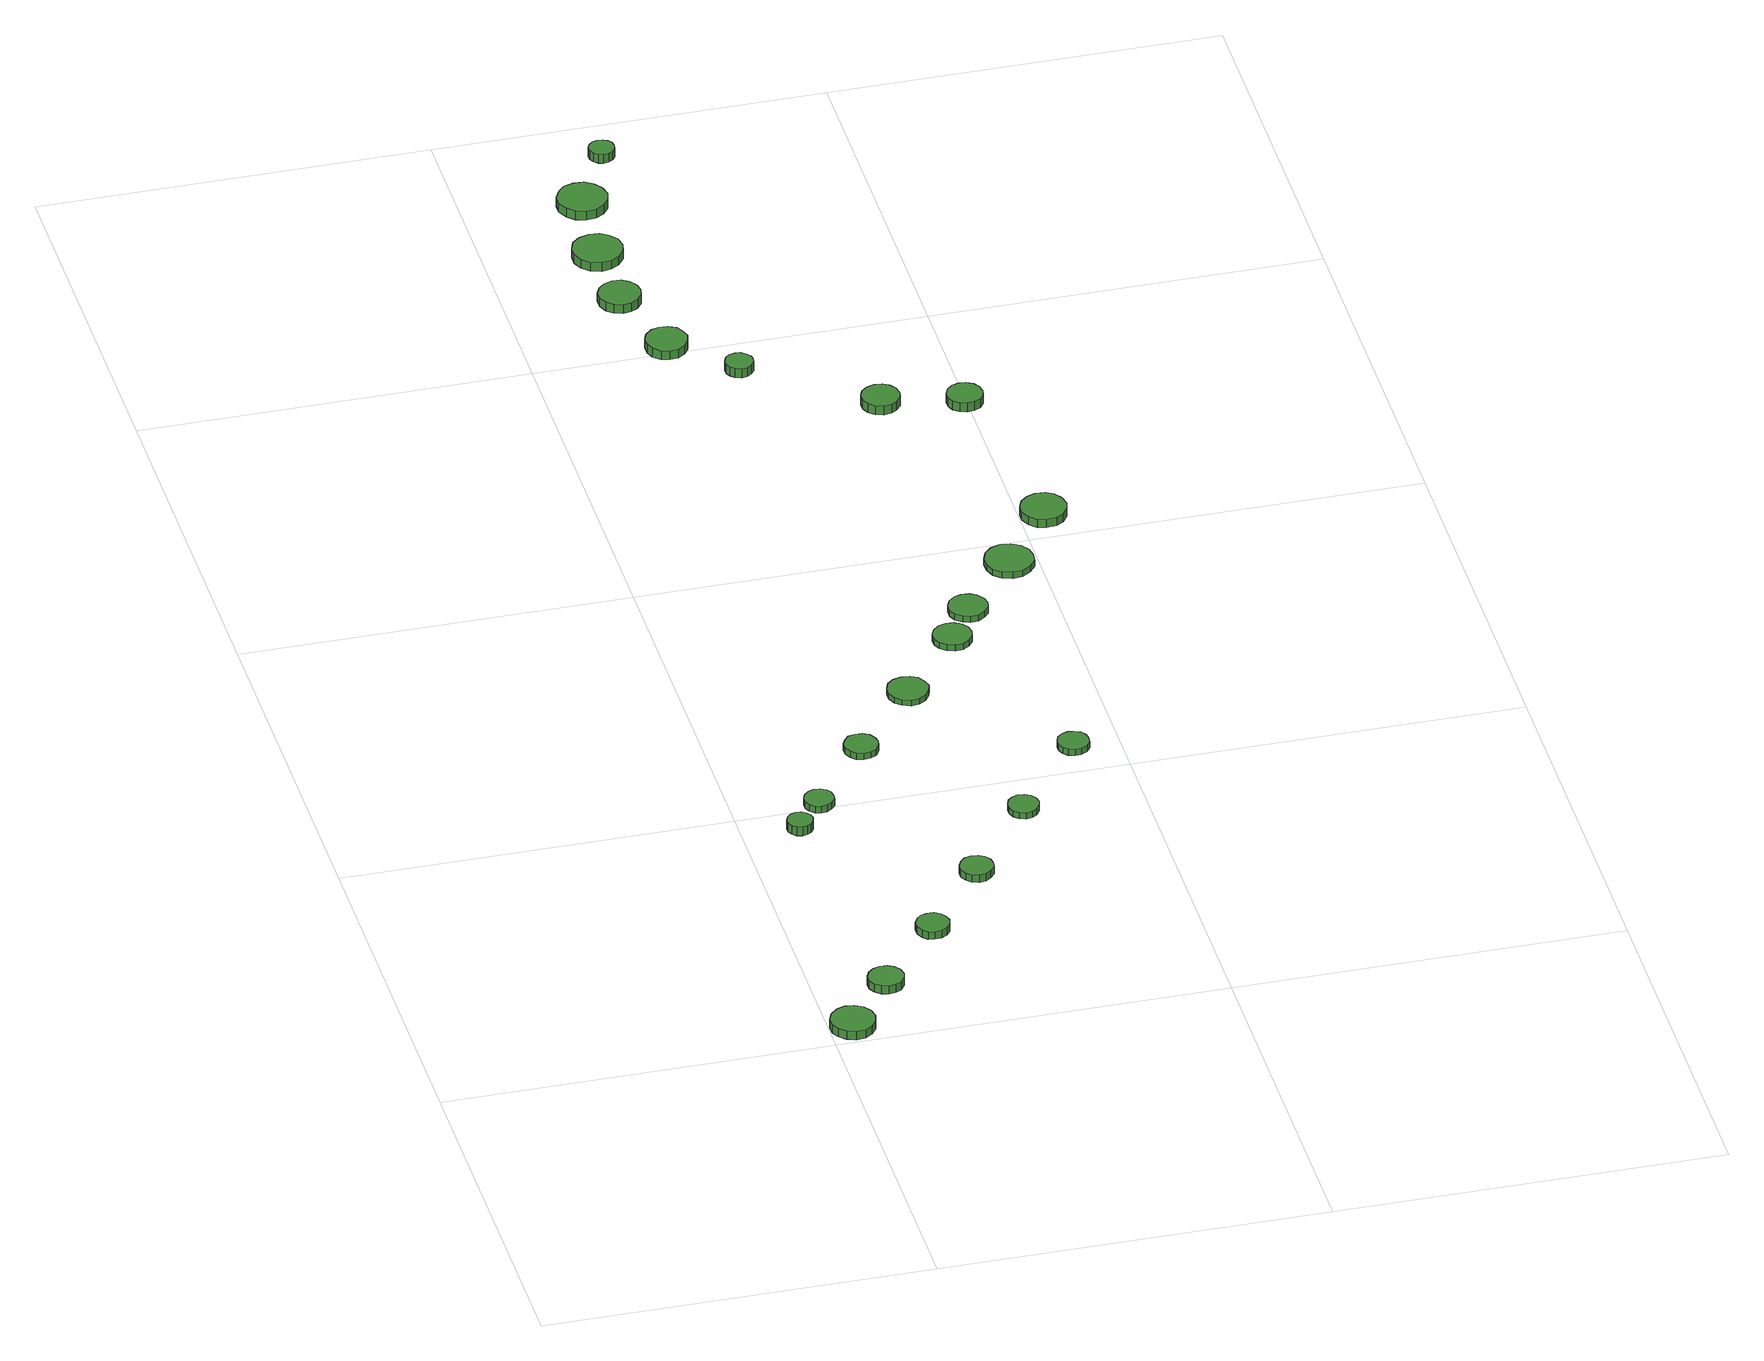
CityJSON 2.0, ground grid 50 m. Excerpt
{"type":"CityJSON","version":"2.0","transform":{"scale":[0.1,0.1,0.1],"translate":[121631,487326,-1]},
"CityObjects":{
"tree1":{"type":"SolitaryVegetationObject","attributes":{"function":"something"},"geometry":[{"type":"MultiSurface","lod":"1","boundaries":[[[0,1,2,3,4,5,6,7,8,9,10,11,12,13,14]],[[15,16,17,18,19,20,21,22,23,24,25,26,27,28,29]],[[0,29,28,1]],[[1,28,27,2]],[[2,27,26,3]],[[3,26,25,4]],[[4,25,24,5]],[[5,24,23,6]],[[6,23,22,7]],[[7,22,21,8]],[[8,21,20,9]],[[9,20,19,10]],[[10,19,18,11]],[[11,18,17,12]],[[12,17,16,13]],[[13,16,15,14]],[[14,15,29,0]]]}]},
"tree2":{"type":"SolitaryVegetationObject","attributes":{"function":"something"},"geometry":[{"type":"MultiSurface","lod":"1","boundaries":[[[30,31,32,33,34,35,36,37,38,39,40,41,42,43,44]],[[45,46,47,48,49,50,51,52,53,54,55,56,57,58,59]],[[30,59,58,31]],[[31,58,57,32]],[[32,57,56,33]],[[33,56,55,34]],[[34,55,54,35]],[[35,54,53,36]],[[36,53,52,37]],[[37,52,51,38]],[[38,51,50,39]],[[39,50,49,40]],[[40,49,48,41]],[[41,48,47,42]],[[42,47,46,43]],[[43,46,45,44]],[[44,45,59,30]]]}]},
"tree3":{"type":"SolitaryVegetationObject","attributes":{"function":"something"},"geometry":[{"type":"MultiSurface","lod":"1","boundaries":[[[60,61,62,63,64,65,66,67,68,69,70,71,72,73,74]],[[75,76,77,78,79,80,81,82,83,84,85,86,87,88,89]],[[60,89,88,61]],[[61,88,87,62]],[[62,87,86,63]],[[63,86,85,64]],[[64,85,84,65]],[[65,84,83,66]],[[66,83,82,67]],[[67,82,81,68]],[[68,81,80,69]],[[69,80,79,70]],[[70,79,78,71]],[[71,78,77,72]],[[72,77,76,73]],[[73,76,75,74]],[[74,75,89,60]]]}]},
"tree4":{"type":"SolitaryVegetationObject","attributes":{"function":"something"},"geometry":[{"type":"MultiSurface","lod":"1","boundaries":[[[90,91,92,93,94,95,96,97,98,99,100,101,102,103,104]],[[105,106,107,108,109,110,111,112,113,114,115,116,117,118,119]],[[90,119,118,91]],[[91,118,117,92]],[[92,117,116,93]],[[93,116,115,94]],[[94,115,114,95]],[[95,114,113,96]],[[96,113,112,97]],[[97,112,111,98]],[[98,111,110,99]],[[99,110,109,100]],[[100,109,108,101]],[[101,108,107,102]],[[102,107,106,103]],[[103,106,105,104]],[[104,105,119,90]]]}]},
"tree5":{"type":"SolitaryVegetationObject","attributes":{"function":"something"},"geometry":[{"type":"MultiSurface","lod":"1","boundaries":[[[120,121,122,123,124,125,126,127,128,129,130,131,132,133,134]],[[135,136,137,138,139,140,141,142,143,144,145,146,147,148,149]],[[120,149,148,121]],[[121,148,147,122]],[[122,147,146,123]],[[123,146,145,124]],[[124,145,144,125]],[[125,144,143,126]],[[126,143,142,127]],[[127,142,141,128]],[[128,141,140,129]],[[129,140,139,130]],[[130,139,138,131]],[[131,138,137,132]],[[132,137,136,133]],[[133,136,135,134]],[[134,135,149,120]]]}]},
"tree6":{"type":"SolitaryVegetationObject","attributes":{"function":"something"},"geometry":[{"type":"MultiSurface","lod":"1","boundaries":[[[150,151,152,153,154,155,156,157,158,159,160,161,162,163,164]],[[165,166,167,168,169,170,171,172,173,174,175,176,177,178,179]],[[150,179,178,151]],[[151,178,177,152]],[[152,177,176,153]],[[153,176,175,154]],[[154,175,174,155]],[[155,174,173,156]],[[156,173,172,157]],[[157,172,171,158]],[[158,171,170,159]],[[159,170,169,160]],[[160,169,168,161]],[[161,168,167,162]],[[162,167,166,163]],[[163,166,165,164]],[[164,165,179,150]]]}]},
"tree7":{"type":"SolitaryVegetationObject","attributes":{"function":"something"},"geometry":[{"type":"MultiSurface","lod":"1","boundaries":[[[180,181,182,183,184,185,186,187,188,189,190,191,192,193,194]],[[195,196,197,198,199,200,201,202,203,204,205,206,207,208,209]],[[180,209,208,181]],[[181,208,207,182]],[[182,207,206,183]],[[183,206,205,184]],[[184,205,204,185]],[[185,204,203,186]],[[186,203,202,187]],[[187,202,201,188]],[[188,201,200,189]],[[189,200,199,190]],[[190,199,198,191]],[[191,198,197,192]],[[192,197,196,193]],[[193,196,195,194]],[[194,195,209,180]]]}]},
"tree8":{"type":"SolitaryVegetationObject","attributes":{"function":"something"},"geometry":[{"type":"MultiSurface","lod":"1","boundaries":[[[210,211,212,213,214,215,216,217,218,219,220,221,222,223,224]],[[225,226,227,228,229,230,231,232,233,234,235,236,237,238,239]],[[210,239,238,211]],[[211,238,237,212]],[[212,237,236,213]],[[213,236,235,214]],[[214,235,234,215]],[[215,234,233,216]],[[216,233,232,217]],[[217,232,231,218]],[[218,231,230,219]],[[219,230,229,220]],[[220,229,228,221]],[[221,228,227,222]],[[222,227,226,223]],[[223,226,225,224]],[[224,225,239,210]]]}]},
"tree9":{"type":"SolitaryVegetationObject","attributes":{"function":"something"},"geometry":[{"type":"MultiSurface","lod":"1","boundaries":[[[240,241,242,243,244,245,246,247,248,249,250,251,252,253,254]],[[255,256,257,258,259,260,261,262,263,264,265,266,267,268,269]],[[240,269,268,241]],[[241,268,267,242]],[[242,267,266,243]],[[243,266,265,244]],[[244,265,264,245]],[[245,264,263,246]],[[246,263,262,247]],[[247,262,261,248]],[[248,261,260,249]],[[249,260,259,250]],[[250,259,258,251]],[[251,258,257,252]],[[252,257,256,253]],[[253,256,255,254]],[[254,255,269,240]]]}]},
"tree10":{"type":"SolitaryVegetationObject","attributes":{"function":"something"},"geometry":[{"type":"MultiSurface","lod":"1","boundaries":[[[270,271,272,273,274,275,276,277,278,279,280,281,282,283,284]],[[285,286,287,288,289,290,291,292,293,294,295,296,297,298,299]],[[270,299,298,271]],[[271,298,297,272]],[[272,297,296,273]],[[273,296,295,274]],[[274,295,294,275]],[[275,294,293,276]],[[276,293,292,277]],[[277,292,291,278]],[[278,291,290,279]],[[279,290,289,280]],[[280,289,288,281]],[[281,288,287,282]],[[282,287,286,283]],[[283,286,285,284]],[[284,285,299,270]]]}]},
"tree11":{"type":"SolitaryVegetationObject","attributes":{"function":"something"},"geometry":[{"type":"MultiSurface","lod":"1","boundaries":[[[300,301,302,303,304,305,306,307,308,309,310,311,312,313,314]],[[315,316,317,318,319,320,321,322,323,324,325,326,327,328,329]],[[300,329,328,301]],[[301,328,327,302]],[[302,327,326,303]],[[303,326,325,304]],[[304,325,324,305]],[[305,324,323,306]],[[306,323,322,307]],[[307,322,321,308]],[[308,321,320,309]],[[309,320,319,310]],[[310,319,318,311]],[[311,318,317,312]],[[312,317,316,313]],[[313,316,315,314]],[[314,315,329,300]]]}]},
"tree12":{"type":"SolitaryVegetationObject","attributes":{"function":"something"},"geometry":[{"type":"MultiSurface","lod":"1","boundaries":[[[330,331,332,333,334,335,336,337,338,339,340,341,342,343,344]],[[345,346,347,348,349,350,351,352,353,354,355,356,357,358,359]],[[330,359,358,331]],[[331,358,357,332]],[[332,357,356,333]],[[333,356,355,334]],[[334,355,354,335]],[[335,354,353,336]],[[336,353,352,337]],[[337,352,351,338]],[[338,351,350,339]],[[339,350,349,340]],[[340,349,348,341]],[[341,348,347,342]],[[342,347,346,343]],[[343,346,345,344]],[[344,345,359,330]]]}]},
"tree13":{"type":"SolitaryVegetationObject","attributes":{"function":"something"},"geometry":[{"type":"MultiSurface","lod":"1","boundaries":[[[360,361,362,363,364,365,366,367,368,369,370,371,372,373,374]],[[375,376,377,378,379,380,381,382,383,384,385,386,387,388,389]],[[360,389,388,361]],[[361,388,387,362]],[[362,387,386,363]],[[363,386,385,364]],[[364,385,384,365]],[[365,384,383,366]],[[366,383,382,367]],[[367,382,381,368]],[[368,381,380,369]],[[369,380,379,370]],[[370,379,378,371]],[[371,378,377,372]],[[372,377,376,373]],[[373,376,375,374]],[[374,375,389,360]]]}]},
"tree14":{"type":"SolitaryVegetationObject","attributes":{"function":"something"},"geometry":[{"type":"MultiSurface","lod":"1","boundaries":[[[390,391,392,393,394,395,396,397,398,399,400,401,402,403,404]],[[405,406,407,408,409,410,411,412,413,414,415,416,417,418,419]],[[390,419,418,391]],[[391,418,417,392]],[[392,417,416,393]],[[393,416,415,394]],[[394,415,414,395]],[[395,414,413,396]],[[396,413,412,397]],[[397,412,411,398]],[[398,411,410,399]],[[399,410,409,400]],[[400,409,408,401]],[[401,408,407,402]],[[402,407,406,403]],[[403,406,405,404]],[[404,405,419,390]]]}]},
"tree15":{"type":"SolitaryVegetationObject","attributes":{"function":"something"},"geometry":[{"type":"MultiSurface","lod":"1","boundaries":[[[420,421,422,423,424,425,426,427,428,429,430,431,432,433,434]],[[435,436,437,438,439,440,441,442,443,444,445,446,447,448,449]],[[420,449,448,421]],[[421,448,447,422]],[[422,447,446,423]],[[423,446,445,424]],[[424,445,444,425]],[[425,444,443,426]],[[426,443,442,427]],[[427,442,441,428]],[[428,441,440,429]],[[429,440,439,430]],[[430,439,438,431]],[[431,438,437,432]],[[432,437,436,433]],[[433,436,435,434]],[[434,435,449,420]]]}]},
"tree16":{"type":"SolitaryVegetationObject","attributes":{"function":"something"},"geometry":[{"type":"MultiSurface","lod":"1","boundaries":[[[450,451,452,453,454,455,456,457,458,459,460,461,462,463,464]],[[465,466,467,468,469,470,471,472,473,474,475,476,477,478,479]],[[450,479,478,451]],[[451,478,477,452]],[[452,477,476,453]],[[453,476,475,454]],[[454,475,474,455]],[[455,474,473,456]],[[456,473,472,457]],[[457,472,471,458]],[[458,471,470,459]],[[459,470,469,460]],[[460,469,468,461]],[[461,468,467,462]],[[462,467,466,463]],[[463,466,465,464]],[[464,465,479,450]]]}]},
"tree17":{"type":"SolitaryVegetationObject","attributes":{"function":"something"},"geometry":[{"type":"MultiSurface","lod":"1","boundaries":[[[480,481,482,483,484,485,486,487,488,489,490,491,492,493,494]],[[495,496,497,498,499,500,501,502,503,504,505,506,507,508,509]],[[480,509,508,481]],[[481,508,507,482]],[[482,507,506,483]],[[483,506,505,484]],[[484,505,504,485]],[[485,504,503,486]],[[486,503,502,487]],[[487,502,501,488]],[[488,501,500,489]],[[489,500,499,490]],[[490,499,498,491]],[[491,498,497,492]],[[492,497,496,493]],[[493,496,495,494]],[[494,495,509,480]]]}]},
"tree18":{"type":"SolitaryVegetationObject","attributes":{"function":"something"},"geometry":[{"type":"MultiSurface","lod":"1","boundaries":[[[510,511,512,513,514,515,516,517,518,519,520,521,522,523,524]],[[525,526,527,528,529,530,531,532,533,534,535,536,537,538,539]],[[510,539,538,511]],[[511,538,537,512]],[[512,537,536,513]],[[513,536,535,514]],[[514,535,534,515]],[[515,534,533,516]],[[516,533,532,517]],[[517,532,531,518]],[[518,531,530,519]],[[519,530,529,520]],[[520,529,528,521]],[[521,528,527,522]],[[522,527,526,523]],[[523,526,525,524]],[[524,525,539,510]]]}]},
"tree19":{"type":"SolitaryVegetationObject","attributes":{"function":"something"},"geometry":[{"type":"MultiSurface","lod":"1","boundaries":[[[540,541,542,543,544,545,546,547,548,549,550,551,552,553,554]],[[555,556,557,558,559,560,561,562,563,564,565,566,567,568,569]],[[540,569,568,541]],[[541,568,567,542]],[[542,567,566,543]],[[543,566,565,544]],[[544,565,564,545]],[[545,564,563,546]],[[546,563,562,547]],[[547,562,561,548]],[[548,561,560,549]],[[549,560,559,550]],[[550,559,558,551]],[[551,558,557,552]],[[552,557,556,553]],[[553,556,555,554]],[[554,555,569,540]]]}]},
"tree20":{"type":"SolitaryVegetationObject","attributes":{"function":"something"},"geometry":[{"type":"MultiSurface","lod":"1","boundaries":[[[570,571,572,573,574,575,576,577,578,579,580,581,582,583,584]],[[585,586,587,588,589,590,591,592,593,594,595,596,597,598,599]],[[570,599,598,571]],[[571,598,597,572]],[[572,597,596,573]],[[573,596,595,574]],[[574,595,594,575]],[[575,594,593,576]],[[576,593,592,577]],[[577,592,591,578]],[[578,591,590,579]],[[579,590,589,580]],[[580,589,588,581]],[[581,588,587,582]],[[582,587,586,583]],[[583,586,585,584]],[[584,585,599,570]]]}]},
"tree21":{"type":"SolitaryVegetationObject","attributes":{"function":"something"},"geometry":[{"type":"MultiSurface","lod":"1","boundaries":[[[600,601,602,603,604,605,606,607,608,609,610,611,612,613,614]],[[615,616,617,618,619,620,621,622,623,624,625,626,627,628,629]],[[600,629,628,601]],[[601,628,627,602]],[[602,627,626,603]],[[603,626,625,604]],[[604,625,624,605]],[[605,624,623,606]],[[606,623,622,607]],[[607,622,621,608]],[[608,621,620,609]],[[609,620,619,610]],[[610,619,618,611]],[[611,618,617,612]],[[612,617,616,613]],[[613,616,615,614]],[[614,615,629,600]]]}]},
"tree22":{"type":"SolitaryVegetationObject","attributes":{"function":"something"},"geometry":[{"type":"MultiSurface","lod":"1","boundaries":[[[630,631,632,633,634,635,636,637,638,639,640,641,642,643,644]],[[645,646,647,648,649,650,651,652,653,654,655,656,657,658,659]],[[630,659,658,631]],[[631,658,657,632]],[[632,657,656,633]],[[633,656,655,634]],[[634,655,654,635]],[[635,654,653,636]],[[636,653,652,637]],[[637,652,651,638]],[[638,651,650,639]],[[639,650,649,640]],[[640,649,648,641]],[[641,648,647,642]],[[642,647,646,643]],[[643,646,645,644]],[[644,645,659,630]]]}]}
},
"vertices":[
[59,33,18],[56,45,18],[49,55,18],[39,61,18],[27,62,18],[16,58,18],[7,50,18],[2,39,18],[2,27,18],[7,17,18],[16,9,18],[27,5,18],[39,6,18],[49,12,18],[56,22,18],[56,22,6],[49,12,6],[39,6,6],[27,5,6],[16,9,6],[7,17,6],[2,27,6],[2,39,6],[7,50,6],[16,58,6],[27,62,6],[39,61,6],[49,55,6],[56,45,6],[59,33,6],
[115,113,18],[113,122,18],[107,130,18],[99,134,18],[90,135,18],[81,132,18],[74,126,18],[70,118,18],[70,108,18],[74,100,18],[81,94,18],[90,91,18],[99,92,18],[107,96,18],[113,104,18],[113,104,6],[107,96,6],[99,92,6],[90,91,6],[81,94,6],[74,100,6],[70,108,6],[70,118,6],[74,126,6],[81,132,6],[90,135,6],[99,134,6],[107,130,6],[113,122,6],[115,113,6],
[90,463,21],[88,469,21],[84,475,21],[78,478,21],[72,479,21],[65,477,21],[60,472,21],[57,466,21],[57,459,21],[60,453,21],[65,448,21],[72,446,21],[78,447,21],[84,450,21],[88,456,21],[88,456,8],[84,450,8],[78,447,8],[72,446,8],[65,448,8],[60,453,8],[57,459,8],[57,466,8],[60,472,8],[65,477,8],[72,479,8],[78,478,8],[84,475,8],[88,469,8],[90,463,8],
[198,213,17],[196,221,17],[191,228,17],[183,233,17],[174,233,17],[166,231,17],[160,225,17],[156,217,17],[156,208,17],[160,200,17],[166,194,17],[174,192,17],[183,193,17],[191,197,17],[196,204,17],[196,204,6],[191,197,6],[183,193,6],[174,192,6],[166,194,6],[160,200,6],[156,208,6],[156,217,6],[160,225,6],[166,231,6],[174,233,6],[183,233,6],[191,228,6],[196,221,6],[198,213,6],
[127,507,18],[126,515,18],[121,521,18],[114,525,18],[106,526,18],[99,523,18],[93,518,18],[90,511,18],[90,503,18],[93,496,18],[99,490,18],[106,488,18],[114,489,18],[121,493,18],[126,499,18],[126,499,8],[121,493,8],[114,489,8],[106,488,8],[99,490,8],[93,496,8],[90,503,8],[90,511,8],[93,518,8],[99,523,8],[106,526,8],[114,525,8],[121,521,8],[126,515,8],[127,507,8],
[280,318,18],[279,326,18],[273,334,18],[266,338,18],[257,339,18],[248,336,18],[242,330,18],[238,322,18],[238,313,18],[242,305,18],[248,299,18],[257,296,18],[266,297,18],[273,302,18],[279,309,18],[279,309,7],[273,302,7],[266,297,7],[257,296,7],[248,299,7],[242,305,7],[238,313,7],[238,322,7],[242,330,7],[248,336,7],[257,339,7],[266,338,7],[273,334,7],[279,326,7],[280,318,7],
[209,608,18],[207,616,18],[202,624,18],[194,628,18],[185,629,18],[176,627,18],[170,620,18],[166,612,18],[166,603,18],[170,595,18],[176,588,18],[185,586,18],[194,587,18],[202,591,18],[207,599,18],[207,599,9],[202,591,9],[194,587,9],[185,586,9],[176,588,9],[170,595,9],[166,603,9],[166,612,9],[170,620,9],[176,627,9],[185,629,9],[194,628,9],[202,624,9],[207,616,9],[209,608,9],
[368,434,17],[366,442,17],[361,449,17],[354,453,17],[346,454,17],[338,451,17],[332,446,17],[329,438,17],[329,430,17],[332,422,17],[338,417,17],[346,414,17],[354,415,17],[361,419,17],[366,426,17],[366,426,8],[361,419,8],[354,415,8],[346,414,8],[338,417,8],[332,422,8],[329,430,8],[329,438,8],[332,446,8],[338,451,8],[346,454,8],[354,453,8],[361,449,8],[366,442,8],[368,434,8],
[299,709,18],[296,720,18],[290,729,18],[281,734,18],[270,735,18],[259,732,18],[251,725,18],[247,715,18],[247,704,18],[251,694,18],[259,687,18],[270,683,18],[281,684,18],[290,690,18],[296,699,18],[296,699,10],[290,690,10],[281,684,10],[270,683,10],[259,687,10],[251,694,10],[247,704,10],[247,715,10],[251,725,10],[259,732,10],[270,735,10],[281,734,10],[290,729,10],[296,720,10],[299,709,10],
[379,810,18],[377,820,18],[371,828,18],[362,833,18],[352,834,18],[342,831,18],[334,824,18],[330,815,18],[330,805,18],[334,796,18],[342,789,18],[352,786,18],[362,787,18],[371,792,18],[377,800,18],[377,800,9],[371,792,9],[362,787,9],[352,786,9],[342,789,9],[334,796,9],[330,805,9],[330,815,9],[334,824,9],[342,831,9],[352,834,9],[362,833,9],[371,828,9],[377,820,9],[379,810,9],
[460,550,18],[459,558,18],[454,565,18],[446,569,18],[438,570,18],[430,567,18],[424,562,18],[421,554,18],[421,546,18],[424,538,18],[430,533,18],[438,530,18],[446,531,18],[454,535,18],[459,542,18],[459,542,9],[454,535,9],[446,531,9],[438,530,9],[430,533,9],[424,538,9],[421,546,9],[421,554,9],[424,562,9],[430,567,9],[438,570,9],[446,569,9],[454,565,9],[459,558,9],[460,550,9],
[198,1506,25],[195,1516,25],[189,1526,25],[179,1531,25],[168,1532,25],[158,1529,25],[149,1521,25],[145,1511,25],[145,1500,25],[149,1490,25],[158,1482,25],[168,1479,25],[179,1480,25],[189,1486,25],[195,1495,25],[195,1495,12],[189,1486,12],[179,1480,12],[168,1479,12],[158,1482,12],[149,1490,12],[145,1500,12],[145,1511,12],[149,1521,12],[158,1529,12],[168,1532,12],[179,1531,12],[189,1526,12],[195,1516,12],[198,1506,12],
[167,1618,24],[165,1629,24],[158,1638,24],[149,1644,24],[138,1645,24],[127,1641,24],[119,1634,24],[114,1624,24],[114,1613,24],[119,1602,24],[127,1595,24],[138,1591,24],[149,1593,24],[158,1598,24],[165,1607,24],[165,1607,11],[158,1598,11],[149,1593,11],[138,1591,11],[127,1595,11],[119,1602,11],[114,1613,11],[114,1624,11],[119,1634,11],[127,1641,11],[138,1645,11],[149,1644,11],[158,1638,11],[165,1629,11],[167,1618,11],
[413,865,18],[411,875,18],[404,884,18],[396,889,18],[385,890,18],[376,887,18],[368,880,18],[364,871,18],[364,860,18],[368,851,18],[376,844,18],[385,841,18],[396,842,18],[404,847,18],[411,855,18],[411,855,9],[404,847,9],[396,842,9],[385,841,9],[376,844,9],[368,851,9],[364,860,9],[364,871,9],[368,880,9],[376,887,9],[385,890,9],[396,889,9],[404,884,9],[411,875,9],[413,865,9],
[169,1714,27],[166,1727,27],[158,1737,27],[147,1744,27],[134,1745,27],[121,1741,27],[111,1733,27],[106,1720,27],[106,1707,27],[111,1695,27],[121,1686,27],[134,1682,27],[147,1684,27],[158,1690,27],[166,1701,27],[166,1701,14],[158,1690,14],[147,1684,14],[134,1682,14],[121,1686,14],[111,1695,14],[106,1707,14],[106,1720,14],[111,1733,14],[121,1741,14],[134,1745,14],[147,1744,14],[158,1737,14],[166,1727,14],[169,1714,14],
[263,1437,25],[262,1444,25],[257,1450,25],[251,1454,25],[244,1455,25],[236,1453,25],[231,1448,25],[228,1441,25],[228,1433,25],[231,1427,25],[236,1422,25],[244,1419,25],[251,1420,25],[257,1424,25],[262,1430,25],[262,1430,12],[257,1424,12],[251,1420,12],[244,1419,12],[236,1422,12],[231,1427,12],[228,1433,12],[228,1441,12],[231,1448,12],[236,1453,12],[244,1455,12],[251,1454,12],[257,1450,12],[262,1444,12],[263,1437,12],
[179,1828,25],[176,1841,25],[168,1852,25],[157,1859,25],[144,1860,25],[131,1856,25],[122,1847,25],[116,1835,25],[116,1822,25],[122,1810,25],[131,1801,25],[144,1797,25],[157,1798,25],[168,1805,25],[176,1815,25],[176,1815,12],[168,1805,12],[157,1798,12],[144,1797,12],[131,1801,12],[122,1810,12],[116,1822,12],[116,1835,12],[122,1847,12],[131,1856,12],[144,1860,12],[157,1859,12],[168,1852,12],[176,1841,12],[179,1828,12],
[493,952,18],[491,964,18],[483,975,18],[472,981,18],[459,983,18],[446,979,18],[437,970,18],[432,958,18],[432,945,18],[437,933,18],[446,925,18],[459,921,18],[472,922,18],[483,929,18],[491,939,18],[491,939,9],[483,929,9],[472,922,9],[459,921,9],[446,925,9],[437,933,9],[432,945,9],[432,958,9],[437,970,9],[446,979,9],[459,983,9],[472,981,9],[483,975,9],[491,964,9],[493,952,9],
[213,1928,24],[212,1935,24],[208,1940,24],[202,1943,24],[195,1944,24],[189,1942,24],[184,1938,24],[181,1932,24],[181,1925,24],[184,1919,24],[189,1914,24],[195,1912,24],[202,1913,24],[208,1916,24],[212,1922,24],[212,1922,11],[208,1916,11],[202,1913,11],[195,1912,11],[189,1914,11],[184,1919,11],[181,1925,11],[181,1932,11],[184,1938,11],[189,1942,11],[195,1944,11],[202,1943,11],[208,1940,11],[212,1935,11],[213,1928,11],
[419,1324,24],[417,1334,24],[411,1342,24],[403,1347,24],[393,1348,24],[383,1345,24],[375,1338,24],[371,1329,24],[371,1319,24],[375,1310,24],[383,1303,24],[393,1300,24],[403,1301,24],[411,1306,24],[417,1314,24],[417,1314,11],[411,1306,11],[403,1301,11],[393,1300,11],[383,1303,11],[375,1310,11],[371,1319,11],[371,1329,11],[375,1338,11],[383,1345,11],[393,1348,11],[403,1347,11],[411,1342,11],[417,1334,11],[419,1324,11],
[559,1046,21],[556,1058,21],[549,1068,21],[539,1074,21],[526,1075,21],[515,1071,21],[506,1063,21],[501,1052,21],[501,1040,21],[506,1029,21],[515,1020,21],[526,1017,21],[539,1018,21],[549,1024,21],[556,1034,21],[556,1034,9],[549,1024,9],[539,1018,9],[526,1017,9],[515,1020,9],[506,1029,9],[501,1040,9],[501,1052,9],[506,1063,9],[515,1071,9],[526,1075,9],[539,1074,9],[549,1068,9],[556,1058,9],[559,1046,9],
[519,1304,23],[517,1313,23],[512,1321,23],[503,1326,23],[494,1327,23],[485,1324,23],[478,1318,23],[474,1309,23],[474,1299,23],[478,1291,23],[485,1285,23],[494,1282,23],[503,1283,23],[512,1287,23],[517,1295,23],[517,1295,10],[512,1287,10],[503,1283,10],[494,1282,10],[485,1285,10],[478,1291,10],[474,1299,10],[474,1309,10],[478,1318,10],[485,1324,10],[494,1327,10],[503,1326,10],[512,1321,10],[517,1313,10],[519,1304,10]
]}
